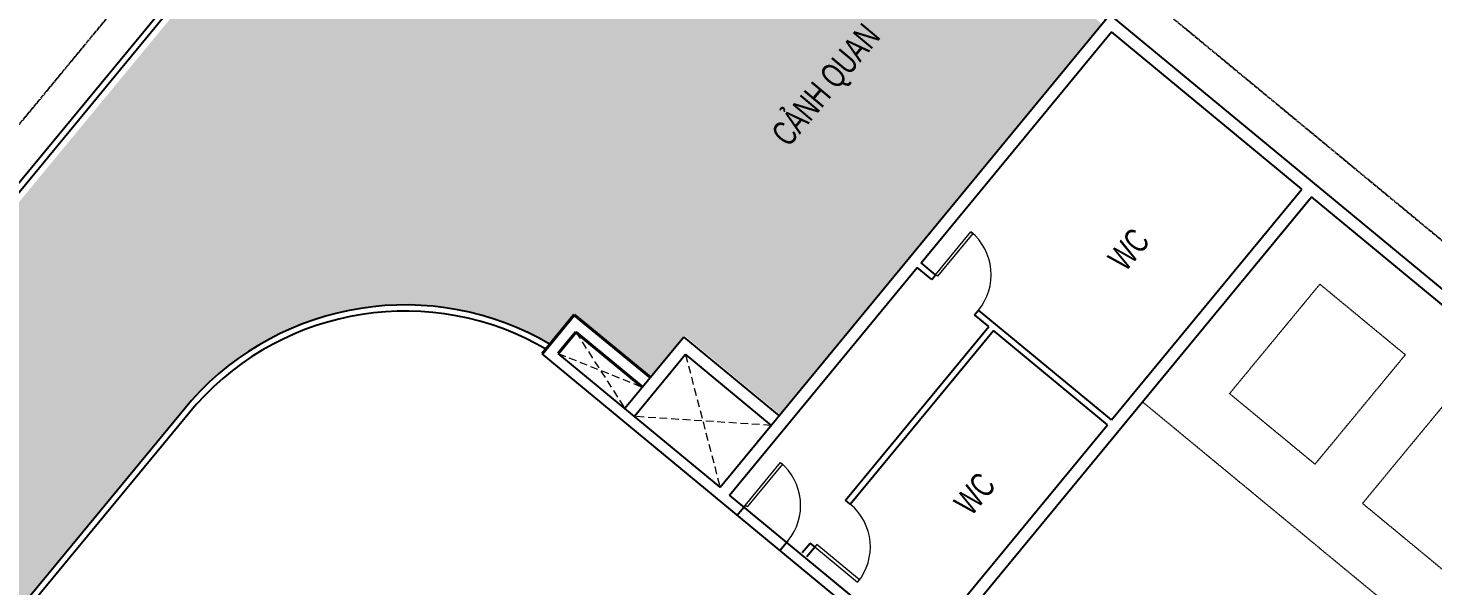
# Model space of a CAD drawing. Header units: millimetres. Extents: x -361340115 to 361596335, y -276742102 to 277032639.
# Drawn here: x 111767 to 134533, y 162915 to 171953 of the extents above; entities that cross this region are included whole.
import ezdxf

# ---------------------------------------------------------------- set-up
doc = ezdxf.new("R2010")
doc.units = ezdxf.units.MM
doc.header["$MEASUREMENT"] = 0
doc.linetypes.add('DASH2-1', pattern=[3, 2, -1])
doc.linetypes.add('HIDDEN', pattern=[0.375, 0.25, -0.125])
for name, color, linetype in [('A-GLAZ', 135, 'Continuous'), ('A-LANDSCAPE', 83, 'Continuous'), ('KT-Text', 7, 'Continuous'), ('KT-Tuong', 1, 'Continuous'), ('Xref_NT1+NT2_MBDV Cot vach_220729$0$ccu12-Thay', 7, 'Continuous')]:
    doc.layers.add(name, color=color, linetype=linetype)
for name, color, linetype, lineweight in [('CUA', 37, 'Continuous', 13), ('KT-lomo nuoc', 3, 'HIDDEN', 5), ('KT-Net cat', 1, 'Continuous', 40), ('SPE-MEP-H-SLAB OPENING', 3, 'Continuous', 0), ('SPE-MEP-HVAC', 140, 'Continuous', 0)]:
    doc.layers.add(name, color=color, linetype=linetype, lineweight=lineweight)
doc.styles.add('Arial', font='arial.ttf', dxfattribs={"width": 0.7})

# ---------------------------------------------------------------- blocks, each defined once
blk = doc.blocks.new('*U381')
at = {"linetype": 'HIDDEN', "ltscale": 500}
for p, q in [((1189.700342362871, 524.035395161118), (725.5874702230863, -1647.277397117821)), ((1915.287812585957, -1123.242001956703), (0, 0))]:
    blk.add_line(p, q, dxfattribs=at)
blk.add_lwpolyline([(1189.700342362871, 524.035395161118), (1915.287812585957, -1123.242001956703), (725.5874702230863, -1647.277397117821), (0, 0)], close=True, dxfattribs=at)
blk = doc.blocks.new('*U382')
at = {"layer": 'KT-lomo nuoc', "ltscale": 500}
for p, q in [((891.4540903702759, 1079.485772302821), (346.9805580070165, -286.5481118142145)), ((1238.434648377292, 792.9469575409462), (8.673617379884035e-19, -0.009297052340116354))]:
    blk.add_line(p, q, dxfattribs=at)
blk.add_lwpolyline([(891.4540903702759, 1079.485772302821), (1238.434648377292, 792.9469575409462), (346.9805580070165, -286.5481118142145), (8.673617379884035e-19, -0.009297052340116354)], close=True, dxfattribs=at)
blk = doc.blocks.new('A$C16B9592A')
at = {"layer": 'KT-lomo nuoc', "linetype": 'HIDDEN', "xscale": -0.9999999999999997, "rotation": 10.8976534755902}
blk.add_blockref('*U382', (9586.746662572754, 16338.81821016123, -1.364084325328738e-05), dxfattribs=at)
at = {"layer": 'SPE-MEP-HVAC', "linetype": 'HIDDEN', "ltscale": 1000, "xscale": -1, "rotation": 254.2212213649985}
blk.add_blockref('*U381', (10843.87021878747, 14717.03126823949, -1.355166768920216e-05), dxfattribs=at)

msp = doc.modelspace()

# ---------------------------------------------------------------- hatches: boundary and pattern name
at = {"layer": 'A-LANDSCAPE'}
h = msp.add_hatch(dxfattribs=at)
h.set_pattern_fill('GRASS', color=256, scale=300)
h.set_pattern_definition([(90, (0, 0), (-212.1320343, 212.1320343), [56.25, -368.0140689]), (45, (0, 0), (-212.1320343559643, 212.1320343559643), [56.25, -243.75]), (135, (0, 0), (-212.1320343559643, -212.1320343559642), [56.25, -243.75])])
edge = h.paths.add_edge_path()
edge.add_line((120230.0055320992, 166827.2454789945), (120636.7160490817, 167319.7436059695))
edge.add_line((120636.7160490817, 167319.7436059695), (121864.4238158705, 166305.8579942537))
edge.add_line((121864.4238158705, 166305.8579942537), (122411.7675460017, 166965.5622930044))
edge.add_line((122411.7675460017, 166965.5622930044), (123953.8931900628, 165692.1324017374))
edge.add_line((123953.8931900628, 165692.1324017374), (129174.6705717241, 172014.6343983371))
edge.add_line((129174.6705717241, 172014.6343983371), (124310.4381041369, 176031.193626895))
edge.add_arc((121300.3724670579, 172385.8698140797), 4727.4602949033, 50.45237459102984, 114.033167403311)
edge.add_arc((124084.8144772651, 166141.6411871019), 11564.38273516209, 114.0331674032913, 126.1857257294057)
edge.add_arc((123224.78125024, 167317.3420440407), 10107.69826123188, 126.1857257294556, 140.0977688133254)
edge.add_line((115470.7598656496, 173801.2233282479), (109850.6437880287, 166988.471435356))
edge.add_arc((110082.057594763, 166797.5026902839), 300.035683780169, 140.469656702891, 230.4665966698208)
edge.add_arc((109445.1339711264, 166025.7696712086), 700.585900576951, -39.51500408700741, 50.46659666999392, ccw=False)
edge.add_line((109985.6065594783, 165580.0006891913), (102302.1736293742, 156278.1807709888))
edge.add_arc((101799.6631155333, 156694.8390195908), 652.7793751702293, 226.4012957176305, 320.33606317567256, ccw=False)
edge.add_arc((101158.4741756043, 155990.7875677732), 300.0000213402536, 50.44881162415306, 140.4488248375479)
edge.add_line((100927.15731521, 156181.8177300558), (87873.41149346027, 140376.4243192164))
edge.add_arc((89978.2538939637, 138638.0371092569), 2729.899562747391, 140.4467339748303, 160.4828290871286)
edge.add_line((87405.21050947938, 139550.0674619666), (85389.09026859487, 132618.28206291))
edge.add_line((85389.09026859487, 132618.28206291), (84758.84859475959, 129370.5892701284))
edge.add_line((84758.84859475959, 129370.5892701284), (84075.57698233922, 123788.2168033241))
edge.add_line((84075.57698233922, 123788.2168033241), (83927.54841169438, 121134.0604641014))
edge.add_line((83927.54841169438, 121134.0604641014), (84386.66875601155, 119506.3925201632))
edge.add_line((84386.66875601155, 119506.3925201632), (85803.3929308247, 117958.5396886746))
edge.add_line((85803.3929308247, 117958.5396886746), (88020.31543106906, 117307.8769357188))
edge.add_line((88020.31543106906, 117307.8769357188), (89471.38472309259, 117573.1034851749))
edge.add_line((89471.38472309259, 117573.1034851749), (97984.57492816525, 120832.8683300822))
edge.add_line((97984.57492816525, 120832.8683300822), (99886.48236500125, 121814.9360044768))
edge.add_line((99886.48236500125, 121814.9360044768), (101361.5523578012, 122861.8000948212))
edge.add_line((101361.5523578012, 122861.8000948212), (101608.3110744542, 123086.5549374459))
edge.add_line((101608.3110744542, 123086.5549374459), (108156.0244598633, 131015.1280339222))
edge.add_line((108156.0244598633, 131015.1280339222), (105650.1534662504, 133084.6974821992))
edge.add_line((105650.1534662504, 133084.6974821992), (102338.9022252263, 129075.130132209))
edge.add_arc((97629.52649540502, 134483.3963497601), 7171.301363379466, 237.1484269833131, 311.04848962032963, ccw=False)
edge.add_arc((97629.52649541412, 134483.3963497898), 7171.301363409391, 198.765894510275, 237.148426983381, ccw=False)
edge.add_arc((97629.52635626562, 134483.396334085), 7171.301226605669, 149.8491638644174, 198.7658947491191, ccw=False)
edge.add_line((91428.45836387642, 138085.3842625223), (114415.7518348356, 165920.5120300062))
edge.add_arc((117876.7923615714, 162822.0139210075), 4645.373188358488, 59.56427935363462, 138.1634904900266, ccw=False)

# ---------------------------------------------------------------- linework, layer by layer
at = {"layer": 'A-GLAZ'}
for points, elevation in [([(120230.005823462, 166827.2452383762, 0.3572289947134736), (114415.7521261983, 165920.5117893878), (106139.7304459361, 155899.1440643185), (91438.80237736505, 138094.7449718357, 0.8497348713425854), (102338.9025165892, 129075.1298915908), (105650.1537576132, 133084.6972415808)], -3.812023710320727e-07), ([(120179.3231194127, 166741.0405310839, 0.3571068276994825), (114491.5898311617, 165855.300365002), (106216.8357716888, 155835.4675916953), (91521.06966022417, 138037.3201817733, 0.8487494488712181), (102267.0191244281, 129145.1307482252), (105573.0478491344, 133148.3741954401)], -3.81202371045913e-07), ([(120179.3234107755, 166741.0402904656, 0.3571068276994825), (114491.5901225245, 165855.3001243837), (106216.8360630516, 155835.467351077), (91521.06995158695, 138037.3199411549, 0.8487494488712181), (102267.0194157909, 129145.1305076068), (105573.0481404972, 133148.3739548217)], -3.812023710320727e-07)]:
    msp.add_lwpolyline(points, format="xyb", dxfattribs=dict(at, elevation=elevation))
at = {"layer": 'CUA', "extrusion": (-1.617557925089742e-06, -1.958687788170079e-06, 0.9999999999967735), "elevation": -0.5335556413494023}
msp.add_lwpolyline([(126474.0753650904, 167957.5991684568), (127047.2338185479, 168651.4935316206), (127078.073568022, 168626.0198225781), (126504.9151145647, 167932.1254594146)], close=True, dxfattribs=at)
at = {"layer": 'CUA', "extrusion": (-1.617557925089742e-06, -1.95868778817008e-06, 0.9999999999967737), "elevation": 58.28387826695304}
msp.add_lwpolyline([(123386.770624593, 164219.9532454773), (123959.9290780505, 164913.8476086411), (123990.7688275246, 164888.3738995986), (123417.6103740673, 164194.4795364351)], close=True, dxfattribs=at)
at = {"layer": 'CUA', "extrusion": (-1.617557925089554e-06, -1.958687788169833e-06, 0.9999999999967736), "elevation": 58.28387826695309}
msp.add_lwpolyline([(125210.3538355099, 162973.1324388632), (125242.1951890669, 163011.6827722426), (124548.2891882381, 163584.8271362677), (124516.4478346812, 163546.2768028884)], close=True, dxfattribs=at)
at = {"layer": 'CUA', "extrusion": (-1.617557925089742e-06, -1.958687788170079e-06, 0.9999999999967735)}
for centre, start, end in [((126474.0753650904, 167957.5991684568, -0.5335556413493853), 320.4425226865135, 50.44320960566419), ((123386.7706245929, 164219.9532454773, 58.28387826695305), 320.4425226865105, 50.44320960565052)]:
    msp.add_arc(centre, 900.0000000000803, start, end, dxfattribs=at)
at = {"layer": 'CUA', "extrusion": (-1.617557925089555e-06, -1.958687788169833e-06, 0.9999999999967735)}
msp.add_arc((124516.4478346811, 163546.2768028883, 58.2838782669531), 899.99999999985, 320.4443729790391, 50.44434934230627, dxfattribs=at)
at = {"layer": 'KT-Net cat'}
for p, q in [((120617.9211620248, 167309.1009298411, 20.32390746489354), (120095.7493393274, 166676.8310408669, 20.32390746453753)), ((120617.9211620248, 167309.1009298411, -8.12271933033757e-08), (121851.5926157397, 166290.2504629286, -8.122720610921617e-08)), ((120644.7737773527, 167027.5357738824, 20.32390746480671), (120358.2134033721, 166680.5551671826, 20.32390746461133)), ((120644.7737773527, 167027.5357738824, -8.122719490410528e-08), (121724.2363454243, 166136.0415772853, -8.122720610921617e-08))]:
    msp.add_line(p, q, dxfattribs=at)
at = {"layer": 'KT-Tuong'}
for p, q in [((122981.5984061087, 164513.8985856954, 443.2186707669807), (129299.6345124876, 172174.3830318261, -6326.310762969516)), ((126240.3120425653, 168150.6882496228, -2883.046956901745), (129326.8122935204, 171893.0041793385, -6190.111675158198)), ((132411.0376118572, 169345.9351188002), (129326.8122935204, 171893.0041793385)), ((126374.3286716522, 161712.2225459908, 445.0588873345217), (132565.2014294788, 169218.5241357242, -6188.219974796631)), ((129324.2878365386, 165603.3166460992, -2881.026399974166), (132411.0376118572, 169345.9351188002, -6188.358473860484)), ((123135.8914856081, 164386.6443298978, 443.2186707669807), (126176.6848972005, 168073.541688696, -2814.872950599944)), ((122392.8640736941, 166945.647077127, -8.077136035553819e-08), (121437.6924117541, 165789.0808772766, -8.142256120725241e-08)), ((122392.8172699839, 166945.6857293654), (123936.6222376947, 165670.7543756223)), ((139335.5755738509, 150787.8602529623), (120095.7493393274, 166676.8310408669)), ((122981.6802195055, 164513.9977826994), (120358.2134033721, 166680.5551671826)), ((122419.7190741371, 166664.0848091765, -8.085818554290094e-08), (121591.9036460123, 165661.7274507732, -8.142255960605325e-08)), ((122419.7190741371, 166664.0848091765), (123809.2536918664, 165516.555627507)), ((126220.1168076606, 161839.5752738648, 444.9718680834353), (129260.6606911739, 165526.1700851724, -2812.852393672366)), ((139443.8259863604, 150918.9398020596), (123135.8914856081, 164386.6443298978))]:
    msp.add_line(p, q, dxfattribs=at)
at = {"layer": 'KT-Tuong', "extrusion": (-1.617557925089627e-06, -1.958687788169941e-06, 0.9999999999967737)}
for p, q in [((126410.3167663623, 167880.5611891914), (126176.6848972005, 168073.541688696)), ((129324.2878365386, 165603.3166460992), (127167.8938367966, 167384.5034023915)), ((127335.5835740184, 167116.2885265746), (127104.2111296699, 167307.402735617)), ((125089.606193177, 164240.171051577), (125012.5068198626, 164303.8553238771))]:
    msp.add_line(p, q, dxfattribs=at)
at = {"layer": 'KT-Tuong', "extrusion": (-1.617557925089627e-06, -1.958687788169941e-06, 0.9999999999967735)}
for p, q in [((126473.9994734891, 167957.6618559659), (126240.3120425652, 168150.6882496228)), ((129260.6606911738, 165526.1700851724), (127412.6829473327, 167052.6042542745))]:
    msp.add_line(p, q, dxfattribs=at)
at = {"layer": 'KT-Tuong', "extrusion": (-3.811648262644351e-21, -3.294527862871537e-06, 0.9999999999945731)}
for points, elevation in [([(140558.5691964381, 157045.2515248462, 0.3313290681958037), (139115.773700783, 164068.8690144712), (129299.6345124877, 172174.3830309304)], -0.5554767890842122), ([(140273.0517691925, 156918.0992412906, 0.342474882716586), (138985.4692963231, 163917.0945008299), (132565.2014294788, 169218.5241348125)], -0.5554767890842199)]:
    msp.add_lwpolyline(points, format="xyb", dxfattribs=dict(at, elevation=elevation))
at = {"layer": 'KT-Tuong', "extrusion": (-1.617557925089555e-06, -1.958687788169833e-06, 0.9999999999967735)}
for points, elevation in [([(126410.316861337, 167880.5613036733), (126473.999568464, 167957.6619704478)], 58.2838782669531), ([(127104.2112246437, 167307.4028500977), (127167.8939317707, 167384.5035168723)], 58.28387826695309), ([(123256.9884386624, 164062.8310931259), (123386.7706245929, 164219.9532454772)], 58.28387826695309), ([(123950.8828015557, 163489.6726398918), (124080.6766254218, 163646.808881452)], 58.28387826695308)]:
    msp.add_lwpolyline(points, dxfattribs=dict(at, elevation=elevation))
at = {"layer": 'KT-Tuong', "extrusion": (-1.617557925089545e-06, -1.958687788169842e-06, 0.9999999999967737)}
for points, elevation in [([(125012.5056218525, 164303.8538730157), (127335.5836689919, 167116.288641055)], 58.28387826695307), ([(124311.9786230379, 163455.7607623075), (124439.3471682769, 163609.959509709)], 58.28387826695308)]:
    msp.add_lwpolyline(points, dxfattribs=dict(at, elevation=elevation))
at = {"layer": 'KT-Tuong', "extrusion": (-1.617557925089545e-06, -1.958687788169842e-06, 0.9999999999967735)}
for points, elevation in [([(125089.6062882565, 164240.1711661949), (127412.6830423061, 167052.6043687547)], 58.28387826695309), ([(124389.0792894419, 163392.0780554865), (124516.4465415911, 163546.2752374088), (124439.3471682769, 163609.959509709)], 58.2838782669531)]:
    msp.add_lwpolyline(points, dxfattribs=dict(at, elevation=elevation))
at = {"layer": 'SPE-MEP-H-SLAB OPENING', "linetype": 'DASH2-1', "extrusion": (-1.617557925089548e-06, -1.958687788169845e-06, 0.9999999999967736), "elevation": 58.28387826695309}
msp.add_lwpolyline([(132567.7475623564, 169211.6054317848), (129829.3126617634, 165895.6567324478), (137065.3691091912, 159919.8497115915), (139803.8040097842, 163235.7984109286)], close=True, dxfattribs=at)
at = {"layer": 'SPE-MEP-H-SLAB OPENING', "linetype": 'DASH2-1', "extrusion": (4.022608633433303e-07, -3.627045128767393e-06, 0.9999999999933414)}
for points, elevation in [([(131237.2981698568, 166030.4967493704), (132702.0364873832, 167803.7822266635), (134085.9262815269, 166660.6857807353), (132621.1880118229, 164887.4002639402)], 58.27195566185608), ([(133392.2441373928, 164250.6331737418), (134856.9824549192, 166023.9186510349), (136240.8722490629, 164880.8222051068), (134776.1339793589, 163107.5366883116)], 58.27457541071713)]:
    msp.add_lwpolyline(points, close=True, dxfattribs=dict(at, elevation=elevation))
at = {"layer": 'Xref_NT1+NT2_MBDV Cot vach_220729$0$ccu12-Thay', "extrusion": (-3.811648262644351e-21, -3.294527862871537e-06, 0.9999999999945731), "elevation": 19.97316838915901}
for points in [[(129303.220328784, 172167.8579757933), (124435.9798499845, 176186.9010196642, 0.2722560305913641), (119296.4455462561, 176887.4217930412, 0.1142951994764853), (115317.2680971899, 173929.4525922429, -0.0002466778429400545), (113745.5567649451, 172018.8820302907), (109696.3597217495, 167115.7360757721, 0.4137263751738471), (109763.6242732662, 166411.9696805589), (109764.2943141828, 166411.4164771829, -0.414310514875837), (109831.4218707359, 165707.3856584333), (102147.9889074356, 156405.5657675927, -0.4141534110430285), (101514.5272767019, 156345.2069573223), (101476.8581718408, 156376.3155186114, 0.4142136299209204), (100772.9464327746, 156309.1710557519), (87712.6472851519, 140495.8428661281, 0.07162612412228023), (86868.58459879426, 138726.8152619778, 0.05031294687636014), (84136.08460368743, 126457.5032904312, 0.02099791688905635), (83727.319335587, 121130.9157764434, 0.5040596696410771), (89542.52309594644, 117386.1821523075), (98058.99904856985, 120647.2051348052, 0.08026748385756233), (101752.0539436039, 122946.5249255256), (108310.2360859239, 130887.7745570262)], [(129239.5436156915, 172090.7523583059), (124373.2046609834, 176109.0509836207, 0.2721530690474574), (119335.7455625885, 176795.4646493176, 0.1142585217197553), (115394.0153390594, 173865.3393476571, -0.0002466046590232393), (113822.7072988447, 171955.2597064208), (109773.4996343716, 167052.1008906832, 0.4136911399364955), (109827.3505752082, 166489.0343186285), (109827.9613404902, 166488.5300931096, -0.4143105148746067), (109908.5144083365, 165643.6931106247), (102225.0814450361, 156341.8732197837, -0.4141534110432618), (101450.8505630285, 156268.1013405649), (101413.1814581655, 156299.2099018538, 0.4142136299207421), (100850.0520514209, 156245.4943443632), (87793.0174363513, 140436.118856597, 0.07146961172190862), (86963.79416799327, 138696.2226252409, 0.0503164653337654), (84235.38221575474, 126445.6717969625, 0.02097820718917719), (83827.43287656797, 121132.4600107592, 0.5036753486576547), (89506.95295597022, 117479.6423363952), (98021.78984904071, 120740.0377106072, 0.08008678184894055), (101680.1729533911, 123016.5280971628), (108233.1304685839, 130951.4512699969)]]:
    msp.add_lwpolyline(points, format="xyb", dxfattribs=at)
at = {"layer": 'Xref_NT1+NT2_MBDV Cot vach_220729$0$ccu12-Thay', "linetype": 'HIDDEN', "ltscale": 25}
msp.add_lwpolyline([(141425.7933824344, 157475.7945999045, 0.3115037965738257), (139496.966710968, 164532.4750765023), (125227.630520477, 176316.606469174, 0.2272031945449221), (119331.2687437099, 177122.4465160894, 0.07183937923721882), (116594.1986262062, 175468.2793428549, 0.007584548397839912), (114633.8386740249, 173699.224657588), (113296.3083478732, 172421.7570424594), (109507.645734128, 167831.4534278848)], format="xyb", dxfattribs=at)

# ---------------------------------------------------------------- block references
at = {"layer": 'KT-Tuong'}
msp.add_blockref('A$C16B9592A', (112137.4879251953, 149797.2324965177, 1.355149658278085e-05), dxfattribs=at)

# ---------------------------------------------------------------- texts
at = {"layer": 'KT-Text', "style": 'Arial', "width": 0.7}
for s, p in [('CẢNH QUAN', (124090.2570440432, 170008.8241568332)), ('WC', (129547.536841496, 167988.8207499076)), ('WC', (127050.9594702486, 164030.2859419948))]:
    msp.add_text(s, height=400, rotation=49.99999999893412, dxfattribs=at).set_placement(p)

doc.saveas('drawing.dxf')
